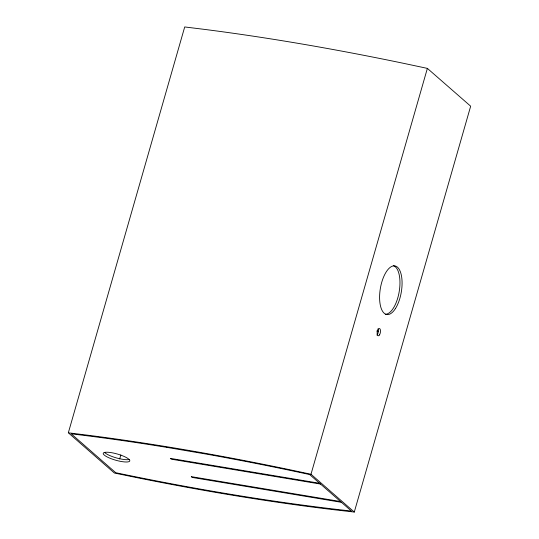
<?xml version="1.0" encoding="UTF-8"?>
<svg xmlns="http://www.w3.org/2000/svg" width="539" height="539" viewBox="0 0 539 539"><rect width="100%" height="100%" fill="white"/><g stroke="black" fill="none" stroke-linecap="round" stroke-linejoin="round"><path stroke-width="0.81" d="M68.332 432.81L184.709 26.95L204.975 29.45A807.092 187.04 16 0 1 404.526 63.528L427.373 68.386L470.668 106.19L354.291 512.05L334.416 509.786A807.092 187.04 16 0 1 137.142 477.702L114.396 473.033L68.332 432.81L88.591 435.31A807.092 187.04 16 0 1 288.143 469.388L310.996 474.246L354.291 512.05M119.692 458.972L120.851 454.929M310.996 474.246L427.373 68.386M376.694 331.047L378.311 331.317M319.62 483.274L170.364 458.386L171.274 459.181L320.53 484.069M340.533 501.526L191.271 476.644L192.18 477.433L341.443 502.321M104.579 452.47L106.116 453.663A13.812 3.2 16 0 0 129.111 459.504M393.43 265.7A24.659 10.632 -80.5 0 1 399.217 291.565A24.659 10.632 -80.5 0 1 385.378 314.257M378.007 328.777A3.699 1.597 -80.5 0 1 376.956 335.096M166.612 447.33L146.999 444.217A804.72 186.494 16 0 0 71.202 433.828L115.75 472.716A804.72 186.494 16 0 0 351.441 511.053L309.622 474.542A804.72 186.494 16 0 0 206.525 454.141L166.612 447.33M129.124 459.457L127.588 458.265A13.812 3.2 16 0 0 110.65 452.544A13.812 3.2 16 0 0 103.919 454.775L105.449 455.967A13.812 3.2 16 0 0 122.393 461.68A13.812 3.2 16 0 0 129.124 459.457M395.397 308.625A24.659 10.632 -80.5 0 0 397.445 267.155A24.659 10.632 -80.5 0 0 379.651 294.873A24.659 10.632 -80.5 0 0 395.397 308.625M379.49 334.921A3.699 1.597 -80.5 0 0 379.8 328.702A3.699 1.597 -80.5 0 0 377.125 332.859A3.699 1.597 -80.5 0 0 379.49 334.921"/></g></svg>
